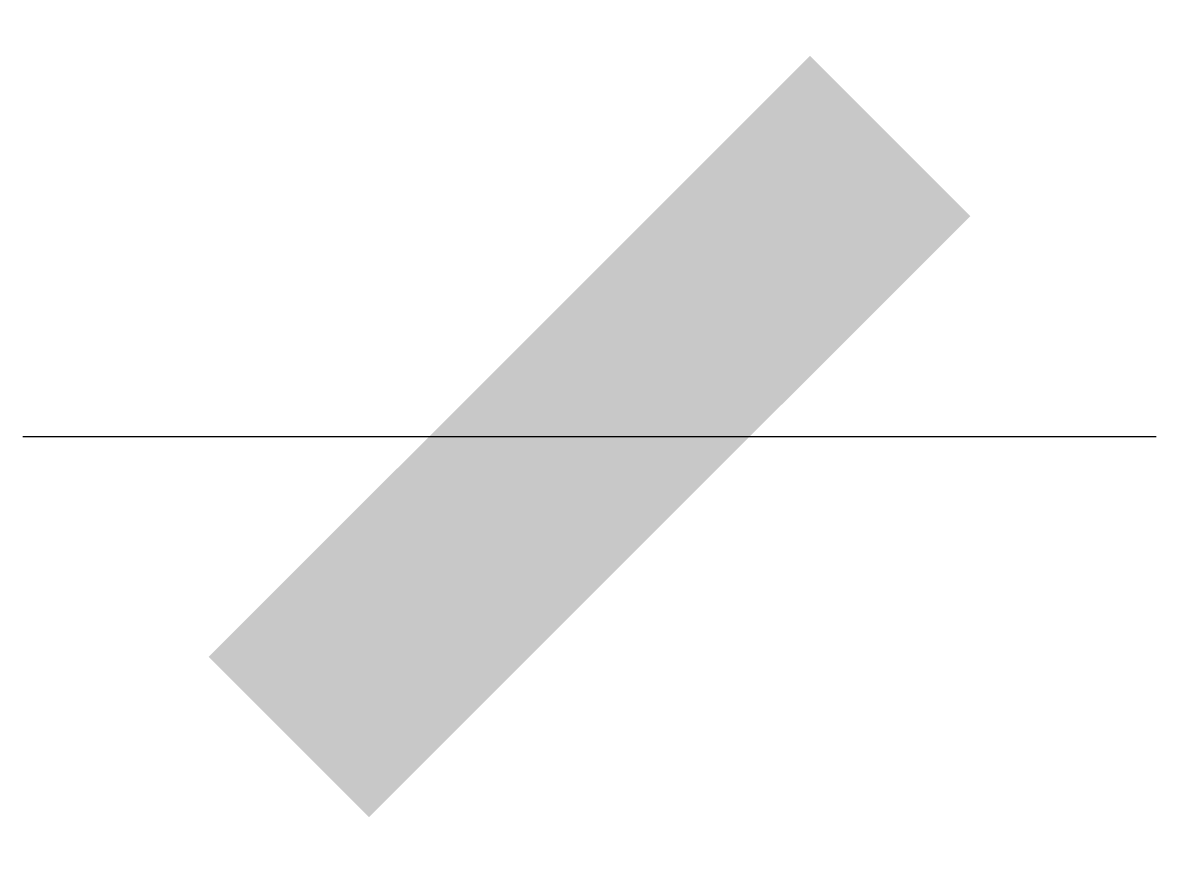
# Model space of a CAD drawing. Extents: x -1 to 1, y -0.73 to 0.73.
import ezdxf

# ---------------------------------------------------------------- set-up
doc = ezdxf.new("R2010")
doc.units = 0
doc.layers.get('0').update_dxf_attribs({"linetype": 'CONTINUOUS'})

msp = doc.modelspace()

# ---------------------------------------------------------------- linework, layer by layer
at = {"color": 0}
msp.add_line((-1, 0), (1, 0), dxfattribs=at)
at = {"color": 0, "const_width": 0.4}
msp.add_lwpolyline([(0.5303, 0.5303), (-0.5303, -0.5303)], dxfattribs=at)

doc.saveas('drawing.dxf')
